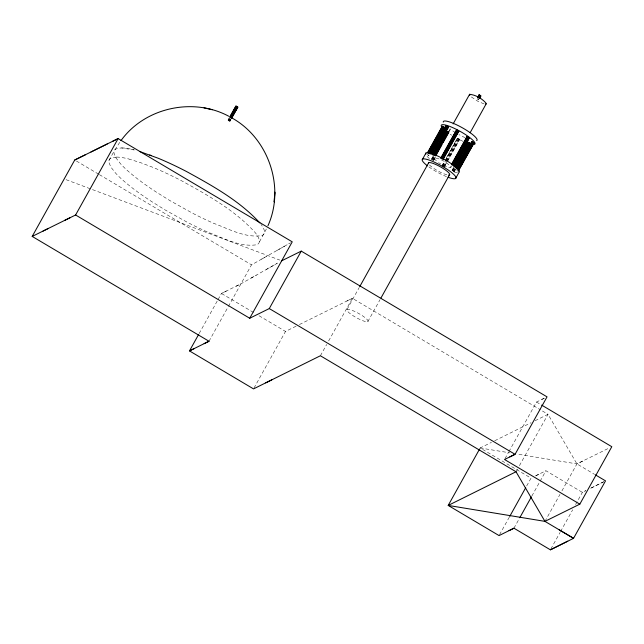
<?xml version="1.0" encoding="UTF-8"?>
<svg xmlns="http://www.w3.org/2000/svg" width="644" height="644" viewBox="0 0 644 644"><rect width="100%" height="100%" fill="white"/><g stroke="black" fill="none" stroke-linecap="round" stroke-linejoin="round"><path stroke-width="0.48" stroke-dasharray="3.22 2.42" d="M443.491 165.379L448.667 167.464L449.955 167.682L450.953 167.118C447 162.24 440.472 158.529 434.233 157.861L434.378 159.06L438.492 162.513M266.342 229.014L259.218 242.289M108.981 160.404L114.077 151.235M230.987 119.43L230.005 121.185L229.039 120.935L228 120.146L228.982 118.383M228 120.146L229.248 118.343M228.314 120.492L229.296 118.729M228.274 120.098L228.966 120.388L229.948 118.633M229.039 120.935L230.013 119.18M230.005 121.185L229.691 120.839L230.665 119.084M229.739 121.225L230.713 119.47M199.165 333.503L217.575 300.418M218.066 299.549L221.456 293.455L240.985 283.795L278.305 262.704M209.002 341.248L227.896 307.301M228.387 306.431L251.53 264.845L290.549 242.796M254.018 388.026L285.509 331.443L296.208 326.138M320.39 355.762L326.693 344.443M328.633 340.958L352.373 298.301L540.493 409.842M347.044 309.418L359.263 287.457M431.222 159.527L433.179 156.017M431.544 159.479L433.501 155.961M432.084 159.06L433.557 156.428M432.374 159.817L434.33 156.307M432.454 160.469L434.901 156.081M433.227 160.356L435.183 156.838M433.283 160.815L435.239 157.297M434.088 159.881L435.553 157.249M441.784 166.12L444.231 161.733M446.187 158.215L456.942 138.887M442.106 166.072L444.553 161.684M445.036 160.799L457.755 137.961L458.584 138.299L459.816 139.241L447.105 162.087M442.162 166.538L444.61 162.143M445.093 161.266L457.755 137.961M442.935 166.418L445.382 162.022M445.873 161.145L458.584 138.299M443.016 167.07L445.946 161.797M446.437 160.92L458.665 138.951L459.816 139.241M443.788 166.949L459.438 138.83M444.827 165.653L459.494 139.297M444.167 167.36L446.614 162.964M450.728 167.561L451.702 165.822M367.821 321.622A12.131 2.399 29.1 0 0 354.321 311.269A12.131 2.399 29.1 0 0 350.151 313.66A12.131 2.399 29.1 0 0 367.821 321.622L380.041 299.661M455.413 169.839L454.117 171.642L452.064 170.362L453.529 167.722M452.064 170.362L453.843 167.673M452.434 170.773L453.899 168.132M452.378 170.306L453.207 170.652L454.68 168.02M453.287 171.304L454.753 168.664M454.439 171.594L454.06 171.183L455.042 169.428M454.117 171.642L455.59 169.01M505.017 458.633L508.406 452.539M508.897 451.669L536.508 402.049L545.283 397.726L541.773 399.449M516.037 471.762L517.494 469.146M519.426 465.668L548.02 414.309L541.121 410.22M499.535 534.713L509.71 516.432M526.671 485.962L531.026 478.13L480.183 447.974L491.485 442.364M513.952 528.201L519.281 518.629M531.88 495.993L539.632 482.066M540.123 481.189L545.935 470.748L582.369 492.37L585.935 490.599M544.953 521.374L559.974 494.383M561.914 490.905L576.927 463.913L609.313 447.934M550.878 548.954L560.087 532.411M560.57 531.542L572.677 509.782M575.591 504.558L582.369 492.37L585.678 490.72M114.914 149.802L120.396 141.374M261.706 259.097L266.793 256.215M276.976 250.468L287.152 244.712M251.16 278.047L256.248 275.165M266.431 269.417L276.606 263.662M299.404 324.552L352.373 298.301L346.295 301.32M494.721 440.762L531.059 422.722M535.092 420.717L548.02 414.309L576.927 463.913L594.597 474.387M536.001 475.666L540.968 473.211M535.414 475.956L545.935 470.748M590.645 488.257L603.879 481.688M591.281 487.943L603.75 481.752M226.342 291.04L221.456 293.455L253.905 312.702M236.098 286.21L240.985 283.795M582.748 461.048L576.927 463.913L516.705 453.996M116.556 157.152L113.626 157.337A85.314 16.865 29.1 0 0 108.868 162.24L110.8 167.005L115.558 173.091A85.66 16.929 29.1 0 0 132.688 188.241A85.837 16.969 29.1 0 0 150.865 201.065L164.671 209.686L186.623 221.922A85.282 16.857 29.1 0 0 208.35 232.395C223.734 238.055 239.954 247.385 256.819 244.744A85.346 16.865 29.1 0 0 259.323 240.454A85.346 16.865 29.1 0 0 255.354 232.798C235.052 210.242 207.875 195.245 181.576 180.771A85.354 16.873 29.1 0 0 152.974 167.368L140.199 162.513L129.114 159.14M134.218 149.972L121.66 147.983L118.729 148.168A85.314 16.865 29.1 0 0 113.972 153.071L115.904 157.836L120.661 163.922A85.66 16.929 29.1 0 0 137.784 179.072A85.837 16.969 29.1 0 0 155.969 191.896L169.775 200.517L191.727 212.753A85.282 16.857 29.1 0 0 213.454 223.227C228.837 228.886 245.058 238.216 261.923 235.575A85.346 16.865 29.1 0 0 264.426 231.285A85.346 16.865 29.1 0 0 261.037 224.386M480.183 447.974L509.798 452.853M484.046 103.893L478.146 101.462L470.675 96.495M66.066 179.668L279.81 260.079M536.508 402.049L540.839 404.617M76.427 161.024L98.878 174.331M99.377 174.629L251.53 264.845M259.033 315.745L285.509 331.443M457.812 138.42L458.665 138.951M477.832 98.886L478.806 99.635L477.22 98.983M453.207 170.652L454.06 171.183M439.184 162.948L440.568 163.809M228.966 120.388L229.691 120.839M456.024 169.75L456.403 170.169M121.603 147.895A85.837 16.969 29.1 0 1 134.161 149.875M116.5 157.064A85.837 16.969 29.1 0 1 129.058 159.044M457.425 172.648A19.264 3.808 29.1 0 1 453.239 171.739M429.395 158.553A19.264 3.808 29.1 0 1 426.28 155.413M446.872 174.806A12.131 2.399 29.1 0 1 436.664 170.209A12.131 2.399 29.1 0 1 428.88 164.228M465.097 137.679A19.264 3.808 29.1 0 1 458.971 134.612M455.485 132.616A19.264 3.808 29.1 0 1 450.687 129.5M446.485 176.633A19.264 3.808 29.1 0 1 428.171 166.377M463.06 141.342A19.264 3.808 29.1 0 1 456.926 138.283M451.766 135.248A19.264 3.808 29.1 0 1 450.164 134.21M426.875 154.383L428.944 155.671L426.875 154.383"/><path stroke-width="0.97" d="M267.96 225.738C285.316 187.203 268.516 138.041 231.615 117.796M470.12 132.728L486.333 103.547C482.38 98.677 475.86 94.958 469.613 94.298L469.758 95.497M595.434 474.886L605.529 480.867L573.554 538.32L544.953 521.374L516.037 471.762L320.39 355.762L253.527 388.896L189.473 350.908L209.002 341.248L32.2 236.42L74.728 160.018L85.572 154.657M75.598 214.991L118.126 138.589L292.239 241.838L249.719 318.249L75.598 214.991L32.2 236.42M229.956 116.628L235.825 106.083L237.515 106.783L237.829 107.129L231.47 118.552M229.739 117.466L236.098 106.043M231.252 115.22L232.717 112.579M233.7 110.824L234.674 109.069M230.439 117.755L236.791 106.332M231.156 118.206L237.515 106.783M231.695 117.715L237.829 107.129M198.682 334.373L189.473 350.908L194.359 348.501M249.719 318.249L269.281 308.573L301.263 251.12L547.038 396.857L515.063 454.318L504.534 459.502L579.817 504.155L611.8 446.703L541.644 405.092M422.585 159.124L425.982 153.014M427.536 152.676L442.211 126.321L443.362 126.61L444.593 127.56L429.918 153.916M427.849 152.628L442.525 126.264M430.844 147.814L431.818 146.059M432.8 144.296L433.774 142.541M428.196 153.852L443.362 126.61M429.54 153.497L444.207 127.142M430.079 153.087L443.772 128.478M430.522 153.827L446.179 125.709L447.322 126.007L448.554 126.948L432.905 155.067M446.493 125.66L430.844 153.779L431.673 154.125L447.322 126.007M439.216 139.305L440.19 137.542M441.172 135.787L444.102 130.515M432.526 154.657L448.176 126.538M433.074 154.238L448.554 126.948M359.755 286.572L428.695 162.723M433.67 155.132L446.872 131.408L448.876 132.237M433.984 155.083L447.194 131.36M436.004 152.032L436.978 150.269M439.916 145.005L440.89 143.242M446.268 133.582L447.25 131.819L446.872 131.408M434.821 155.429L448.023 131.706M435.69 155.252L450.228 129.13M453.135 123.906L469.613 94.298M435.674 155.961L442.034 144.538M443.008 142.783L448.385 133.115M456.443 129.943L440.794 158.062L443.177 159.301L458.826 131.183L456.443 129.943L456.821 130.354M441.116 158.013L456.765 129.895M441.172 158.472L442.146 156.717M451.444 140.022L452.418 138.267M455.356 132.994L456.33 131.239M441.945 158.36L457.594 130.241M442.798 158.891L458.448 130.772M443.346 158.472L452.152 142.654M453.126 140.899L458.826 131.183M477.743 97.188L478.967 94.99L479.869 95.223L480.843 95.964L479.619 98.17M477.582 97.88L479.216 94.95M478.645 97.421L479.869 95.223M478.911 98.572L480.545 95.642M479.369 98.202L480.843 95.964M451.364 164.663L467.013 136.544L468.156 136.834L469.387 137.776L453.738 165.894L452.507 164.953L468.156 136.834M451.677 164.614L467.327 136.496M454.672 159.801L455.646 158.046M458.584 152.773L459.558 151.01M464.936 141.35L465.918 139.587M453.36 165.484L469.009 137.373M453.907 165.065L469.387 137.776M381.015 297.906L449.464 174.927M454.02 166.844L467.713 142.244L468.856 142.533L470.088 143.475L456.395 168.084M454.334 166.796L468.027 142.195M455.372 165.5L456.346 163.745M465.636 147.049L466.618 145.286M455.163 167.142L468.856 142.533M456.016 167.673L469.709 143.073M456.073 168.132L470.088 143.475M456.999 167.995L471.674 141.632L473.678 142.461L474.056 142.871L458.407 170.99L458.029 170.58L473.678 142.461M456.838 168.825L471.996 141.591M461.78 160.501L462.762 158.746M463.736 156.983L465.209 154.351M468.14 149.078L469.122 147.323M457.659 169.163L472.825 141.93M458.085 171.038L474.056 142.871M455.574 178.525L458.979 172.407A19.264 3.808 29.1 0 0 444.127 159.269A19.264 3.808 29.1 0 0 425.555 153.916M479.7 448.844L448.2 505.427L499.052 535.583L513.952 528.201L550.395 549.823L573.554 538.32L559.25 529.843M509.71 516.432L525.697 487.709M519.772 517.752L531.397 496.862M120.959 140.65C144.691 107.588 193.111 97.011 228.749 116.234M550.395 549.823L567.758 541.193M265.682 382.874L271.768 379.863M516.037 471.762L448.2 505.427L544.953 521.374L579.817 504.155M508.985 530.664L513.952 528.201M91.005 151.976L107.274 143.942M112.7 141.261L118.126 138.589L74.728 160.018M43.051 231.059L48.477 228.387M64.746 220.345L70.172 217.672M281.694 260.788L301.263 251.12M204.116 343.663L209.002 341.248M509.798 456.91L515.063 454.318L269.281 308.573M485.334 104.111L486.107 103.99M212.303 109.738L204.051 107.846M139.523 151.461L158.078 158.199A85.354 16.873 29.1 0 1 186.671 171.602C212.762 185.923 239.608 200.823 259.918 222.993M149.69 155.003L151.509 155.598M480.593 96.004L478.967 94.99M468.236 137.486L469.074 137.832M236.863 106.88L237.564 107.17M447.403 126.659L446.179 125.709M472.905 142.582L471.674 141.632M443.442 127.262L442.211 126.321M468.937 143.185L467.713 142.244M467.013 136.544L467.383 136.955M443.249 122.127A19.264 3.808 29.1 0 1 461.82 127.488A19.264 3.808 29.1 0 1 476.673 140.625M441.929 127.295A19.264 3.808 29.1 0 1 459.776 131.151A19.264 3.808 29.1 0 1 473.074 144.53M427.511 165.878A19.264 3.808 29.1 0 1 427.761 159.623A19.264 3.808 29.1 0 1 452.619 173.381A19.264 3.808 29.1 0 1 448.031 177.237M428.421 163.286A12.131 2.399 29.1 0 1 441.494 167.44A12.131 2.399 29.1 0 1 448.49 175.079M274.698 193.707L274.223 201.934L274.795 192.097L274.698 193.707"/></g></svg>
